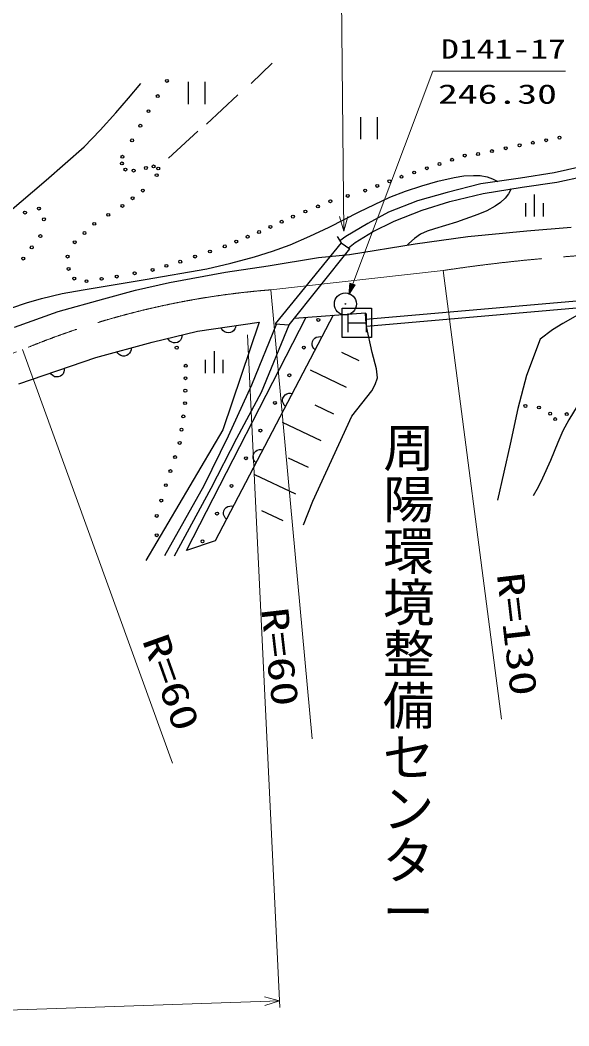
# Model space of a CAD drawing. Units: millimetres, scale not verified. Extents: x 40000 to 680000, y 20000 to 380000.
# Drawn here: x 103645 to 140920, y 240514 to 308820 of the extents above; entities that cross this region are included whole.
import ezdxf
from ezdxf.enums import TextEntityAlignment as Align

# ---------------------------------------------------------------- set-up
doc = ezdxf.new("R2010")
doc.units = ezdxf.units.MM
doc.header["$LTSCALE"] = 1000
doc.linetypes.add('CHAIN', pattern=[18.5, 12, -1.5, 3.5, -1.5])
for name, color, linetype, lineweight in [('M-BGD', 7, 'Continuous', 25), ('M-BGD-HTXT', 7, 'Continuous', 13), ('M-BMK', 2, 'CHAIN', 13), ('M-BMK-SRVR', 3, 'Continuous', 25)]:
    doc.layers.add(name, color=color, linetype=linetype, lineweight=lineweight)
doc.styles.add('@ＭＳ ゴシック', font='')
doc.styles.add('ＭＳ ゴシック', font='')
doc.styles.get('@ＭＳ ゴシック').set_extended_font_data('@MS Gothic')
doc.styles.get('ＭＳ ゴシック').set_extended_font_data('MS Gothic')

# ---------------------------------------------------------------- blocks, each defined once
blk = doc.blocks.new('BUHIN32')
at = {"color": 7, "linetype": 'Continuous', "lineweight": 25}
blk.add_lwpolyline([(-499, -38), (-467, 80), (-415, 181), (-329, 298), (-224, 366), (-109, 410), (45, 422), (165, 396), (279, 345), (385, 243), (452, 150), (499, 38)], dxfattribs=at)
blk = doc.blocks.new('BUHIN139')
at = {"color": 7, "linetype": 'Continuous', "lineweight": 25}
blk.add_circle((0, 0), 99.5, dxfattribs=at)
blk = doc.blocks.new('BUHIN143')
at = {"color": 7, "linetype": 'Continuous', "lineweight": 25}
blk.add_circle((0, 0), 99.5, dxfattribs=at)
blk = doc.blocks.new('BUHIN154')
at = {"color": 7, "linetype": 'Continuous', "lineweight": 25}
blk.add_circle((0, 0), 99.5, dxfattribs=at)
blk = doc.blocks.new('BUHIN155')
at = {"color": 7, "linetype": 'Continuous', "lineweight": 25}
blk.add_circle((0, 0), 99.5, dxfattribs=at)
blk = doc.blocks.new('BUHIN157')
at = {"color": 7, "linetype": 'Continuous', "lineweight": 25}
blk.add_circle((0, 0), 99.5, dxfattribs=at)
blk = doc.blocks.new('BUHIN161')
at = {"color": 7, "linetype": 'Continuous', "lineweight": 25}
blk.add_circle((0, 0), 99.5, dxfattribs=at)
blk = doc.blocks.new('BUHIN165')
at = {"color": 7, "linetype": 'Continuous', "lineweight": 25}
blk.add_circle((0, 0), 99.5, dxfattribs=at)
blk = doc.blocks.new('BUHIN166')
at = {"color": 7, "linetype": 'Continuous', "lineweight": 25}
blk.add_circle((0, 0), 99.5, dxfattribs=at)
blk = doc.blocks.new('BUHIN167')
at = {"color": 7, "linetype": 'Continuous', "lineweight": 25}
blk.add_circle((0, 0), 99.5, dxfattribs=at)
blk = doc.blocks.new('BUHIN170')
at = {"color": 7, "linetype": 'Continuous', "lineweight": 25}
blk.add_circle((0, 0), 99.5, dxfattribs=at)
blk = doc.blocks.new('BUHIN172')
at = {"color": 7, "linetype": 'Continuous', "lineweight": 25}
blk.add_circle((0, 0), 99.5, dxfattribs=at)
blk = doc.blocks.new('BUHIN173')
at = {"color": 7, "linetype": 'Continuous', "lineweight": 25}
blk.add_circle((0, 0), 99.5, dxfattribs=at)
blk = doc.blocks.new('BUHIN174')
at = {"color": 7, "linetype": 'Continuous', "lineweight": 25}
blk.add_circle((0, 0), 99.5, dxfattribs=at)
blk = doc.blocks.new('BUHIN175')
at = {"color": 7, "linetype": 'Continuous', "lineweight": 25}
blk.add_circle((0, 0), 99.5, dxfattribs=at)
blk = doc.blocks.new('BUHIN176')
at = {"color": 7, "linetype": 'Continuous', "lineweight": 25}
blk.add_circle((0, 0), 99.5, dxfattribs=at)
blk = doc.blocks.new('BUHIN177')
at = {"color": 7, "linetype": 'Continuous', "lineweight": 25}
blk.add_circle((0, 0), 99.5, dxfattribs=at)
blk = doc.blocks.new('BUHIN178')
at = {"color": 7, "linetype": 'Continuous', "lineweight": 25}
blk.add_circle((0, 0), 99.5, dxfattribs=at)
blk = doc.blocks.new('BUHIN179')
at = {"color": 7, "linetype": 'Continuous', "lineweight": 25}
blk.add_circle((0, 0), 99.5, dxfattribs=at)
blk = doc.blocks.new('BUHIN180')
at = {"color": 7, "linetype": 'Continuous', "lineweight": 25}
blk.add_circle((0, 0), 99.5, dxfattribs=at)
blk = doc.blocks.new('BUHIN181')
at = {"color": 7, "linetype": 'Continuous', "lineweight": 25}
blk.add_circle((0, 0), 99.5, dxfattribs=at)
blk = doc.blocks.new('BUHIN183')
at = {"color": 7, "linetype": 'Continuous', "lineweight": 25}
blk.add_circle((0, 0), 99.5, dxfattribs=at)
blk = doc.blocks.new('BUHIN184')
at = {"color": 7, "linetype": 'Continuous', "lineweight": 25}
blk.add_circle((0, 0), 99.5, dxfattribs=at)
blk = doc.blocks.new('BUHIN255')
at = {"color": 7, "linetype": 'Continuous', "lineweight": 25}
blk.add_circle((0, 0), 99.5, dxfattribs=at)
blk = doc.blocks.new('BUHIN277')
at = {"color": 7, "linetype": 'Continuous', "lineweight": 25}
blk.add_circle((0, 0), 99.5, dxfattribs=at)
blk = doc.blocks.new('BUHIN431')
at = {"color": 7, "linetype": 'Continuous', "lineweight": 25}
blk.add_circle((0, 0), 99.5, dxfattribs=at)
blk = doc.blocks.new('BUHIN432')
at = {"color": 7, "linetype": 'Continuous', "lineweight": 25}
blk.add_circle((0, 0), 99.5, dxfattribs=at)
blk = doc.blocks.new('BUHIN433')
at = {"color": 7, "linetype": 'Continuous', "lineweight": 25}
blk.add_circle((0, 0), 99.5, dxfattribs=at)
blk = doc.blocks.new('BUHIN434')
at = {"color": 7, "linetype": 'Continuous', "lineweight": 25}
blk.add_circle((0, 0), 99.5, dxfattribs=at)
blk = doc.blocks.new('BUHIN238')
at = {"color": 7, "linetype": 'Continuous', "lineweight": 25}
blk.add_circle((0, 0), 99.5, dxfattribs=at)
blk = doc.blocks.new('BUHIN512')
at = {"color": 7, "linetype": 'Continuous', "lineweight": 25}
for p, q in [((330, 887), (-942, 93)), ((-332, -884), (940, -89))]:
    blk.add_line(p, q, dxfattribs=at)
blk = doc.blocks.new('BUHIN514')
at = {"color": 7, "linetype": 'Continuous', "lineweight": 25}
for p, q in [((-187, 590), (-951, 114)), ((636, 397), (-636, -397)), ((448, -427), (-315, -904))]:
    blk.add_line(p, q, dxfattribs=at)

msp = doc.modelspace()

# ---------------------------------------------------------------- linework, layer by layer
at = {"layer": 'M-BGD'}
for p, q in [((120756, 305906), (119335, 304522)), ((118437, 303736), (116305, 301754)), ((115707, 301267), (113724, 299435)), ((141737, 298855), (139916, 298450)), ((137638, 298096), (134943, 297698)), ((139916, 298450), (137638, 298096)), ((137742, 297478), (140104, 297818)), ((140104, 297818), (141984, 298219)), ((134943, 297698), (132641, 297118)), ((135103, 297038), (137742, 297478)), ((130639, 296537), (128677, 295776)), ((132641, 297118), (130639, 296537)), ((130959, 295917), (132841, 296497)), ((132841, 296497), (135103, 297038)), ((128677, 295776), (127256, 295016)), ((129057, 295156), (130959, 295917)), ((127576, 294435), (129057, 295156)), ((127256, 295016), (125774, 294115)), ((126395, 293715), (127576, 294435)), ((134059, 294118), (138064, 294502)), ((138064, 294502), (141074, 294758)), ((125188, 294129), (125453, 293688)), ((125774, 294115), (125373, 293822)), ((130473, 293627), (134059, 294118)), ((125453, 293688), (120969, 288191)), ((121925, 288118), (126041, 293292)), ((125453, 293688), (126041, 293292)), ((125952, 293351), (126395, 293715)), ((126028, 292902), (130473, 293627)), ((120494, 292133), (123915, 292709)), ((123915, 292709), (126028, 292902)), ((113795, 291005), (117586, 291706)), ((117586, 291706), (120494, 292133)), ((111490, 290472), (113795, 291005)), ((109334, 289896), (111490, 290472)), ((106239, 289021), (109334, 289896)), ((127123, 288517), (147555, 290295)), ((147605, 289797), (127167, 288019)), ((103274, 287959), (106239, 289021)), ((122289, 288575), (127097, 288950)), ((127123, 288517), (127097, 288950)), ((114937, 272808), (123077, 288636)), ((115696, 287703), (119889, 288302)), ((124912, 288780), (116894, 273447)), ((119889, 288302), (117413, 280994)), ((125894, 288884), (125894, 287634)), ((125894, 288259), (127144, 288259)), ((127167, 288019), (127123, 288517)), ((127144, 288884), (127144, 287634)), ((141669, 288866), (140503, 288224)), ((112621, 286945), (115696, 287703)), ((121054, 288185), (119370, 284029)), ((120049, 283550), (121925, 288118)), ((120969, 288191), (121925, 288118)), ((127567, 286257), (127167, 288019)), ((139803, 287787), (138958, 287146)), ((140503, 288224), (139803, 287787)), ((108787, 285906), (112621, 286945)), ((138958, 287146), (138031, 284685)), ((126674, 285686), (125489, 286250)), ((127857, 285128), (127567, 286257)), ((103556, 284109), (108787, 285906)), ((125812, 283874), (123360, 285040)), ((127922, 284515), (127857, 285128)), ((127760, 284063), (127922, 284515)), ((138031, 284685), (137448, 282440)), ((119370, 284029), (117773, 280555)), ((118372, 280435), (120049, 283550)), ((126179, 281933), (127535, 283643)), ((127535, 283643), (127760, 284063)), ((124951, 282062), (123683, 282665)), ((137448, 282440), (136923, 280020)), ((124089, 280249), (121470, 281495)), ((123534, 276158), (126179, 281933)), ((117413, 280994), (112182, 272129)), ((117773, 280555), (116135, 277201)), ((116615, 277041), (118372, 280435)), ((136923, 280020), (136077, 276224)), ((123227, 278437), (121876, 279079)), ((122365, 276625), (119580, 277949)), ((116135, 277201), (113460, 272448)), ((114139, 272448), (116615, 277041)), ((122888, 274544), (123534, 276158)), ((121503, 274812), (120069, 275494)), ((116894, 273447), (114937, 272808))]:
    msp.add_line(p, q, dxfattribs=at)
for points in [[(102782, 295716), (105408, 297950), (107989, 300225), (109083, 301346), (110142, 302518), (111000, 303511), (111849, 304514)], [(103094, 289274), (104082, 289622), (105100, 289916), (106498, 290243), (107919, 290512), (112135, 291193), (116337, 291933), (117955, 292304), (119560, 292734), (120790, 293123), (121999, 293569), (123329, 294136), (124636, 294758), (126684, 295799), (128766, 296789), (129832, 297204), (130932, 297566), (132023, 297883), (133124, 298140), (133776, 298239), (134436, 298277), (134898, 298257), (135359, 298174), (135733, 298041), (136094, 297868)], [(136990, 297353), (136822, 297032), (136595, 296732), (136278, 296439), (135911, 296184), (135336, 295871), (134741, 295615), (133284, 295107), (131791, 294649), (131303, 294491), (130845, 294279), (130440, 293996), (130059, 293653), (130000, 293597), (129941, 293540)], [(118288, 288074), (118264, 287954), (118219, 287849), (118140, 287727), (118040, 287652), (117928, 287601), (117775, 287579), (117654, 287597), (117536, 287640), (117424, 287736), (117351, 287824), (117298, 287932)], [(114644, 287444), (114633, 287323), (114598, 287213), (114532, 287084), (114440, 286999), (114334, 286937), (114183, 286900), (114061, 286906), (113940, 286938), (113819, 287021), (113737, 287102), (113673, 287204)], [(111187, 286556), (111178, 286435), (111146, 286325), (111083, 286194), (110992, 286107), (110888, 286043), (110739, 286002), (110616, 286005), (110494, 286034), (110371, 286115), (110288, 286194), (110222, 286295)], [(106645, 285170), (106644, 285048), (106619, 284937), (106565, 284802), (106480, 284709), (106381, 284638), (106234, 284588), (106112, 284583), (105988, 284604), (105860, 284676), (105772, 284749), (105699, 284845)], [(141742, 283002), (140917, 281681), (140519, 280924), (140170, 280129), (139680, 278903), (139136, 277702), (138822, 277100), (138497, 276503)]]:
    msp.add_lwpolyline(points, dxfattribs=at)
msp.add_lwpolyline([(125519, 287259), (125519, 289259), (127519, 289259), (127519, 287259)], close=True, dxfattribs=at)
for centre in [(110592, 299542), (134751, 299726), (110800, 298672), (111357, 298603), (112192, 298777), (113026, 298742), (112922, 298290), (111983, 297246), (104923, 296018), (105262, 295291), (105020, 294152), (106871, 292760), (106940, 291926), (108157, 291091), (123900, 288462), (122917, 286583), (121934, 284703), (120951, 282823), (139648, 282090), (140777, 282064), (139989, 281723), (119968, 280943), (118985, 279063), (118002, 277183), (117019, 275304), (116036, 273424)]:
    msp.add_circle(centre, 99.5, dxfattribs=at)
at = {"layer": 'M-BGD-HTXT'}
for p, q in [((125629, 294491), (125379, 318968)), ((125962, 290196), (131674, 305344)), ((131674, 305344), (140689, 305344)), ((136340, 261344), (132386, 291817)), ((120681, 290503), (123485, 260003)), ((119094, 287453), (121276, 241773)), ((103816, 286445), (113986, 258359)), ((71867, 240514), (121255, 242223))]:
    msp.add_line(p, q, dxfattribs=at)
for points in [[(125906, 295494), (125629, 294491), (125333, 295488)], [(125989, 290268), (126070, 290936), (126369, 290824), (125989, 290270)], [(126170, 290748), (126123, 290624), (126152, 290755), (126187, 290742), (126123, 290624)], [(120246, 242476), (121255, 242223), (120265, 241904)]]:
    msp.add_lwpolyline(points, dxfattribs=at)
for points in [[(125962, 290196), (126402, 290831), (126051, 290964)], [(126016, 290340), (126087, 290900), (126332, 290807)], [(126042, 290410), (126103, 290864), (126296, 290791)], [(126069, 290482), (126120, 290828), (126260, 290775)], [(126096, 290552), (126136, 290791), (126224, 290758)]]:
    msp.add_lwpolyline(points, close=True, dxfattribs=at)
at = {"layer": 'M-BMK'}
for p, q in [((120681, 290503), (132386, 291817)), ((92148, 282107), (103816, 286445))]:
    msp.add_line(p, q, dxfattribs=at)
for centre, radius, start, end in [((149209, 180297), 112781, 85.75989, 98.578), ((124975, 235586), 55085, 94.47083, 112.58936)]:
    msp.add_arc(centre, radius, start, end, dxfattribs=at)
at = {"layer": 'M-BMK-SRVR'}
for radius in [746, 22.5]:
    msp.add_circle((125741, 289546), radius, dxfattribs=at)

# ---------------------------------------------------------------- block references
at = {"layer": 'M-BGD', "rotation": 58.01272}
for name, p in [('BUHIN154', (113617, 304688)), ('BUHIN512', (115642, 303869)), ('BUHIN154', (112991, 303663)), ('BUHIN154', (112365, 302637)), ('BUHIN512', (127349, 301480)), ('BUHIN155', (111809, 301646)), ('BUHIN155', (111253, 300654)), ('BUHIN184', (138473, 300491)), ('BUHIN184', (139378, 300664)), ('BUHIN184', (140282, 300837)), ('BUHIN183', (135690, 299923)), ('BUHIN183', (136629, 300120)), ('BUHIN183', (137568, 300317)), ('BUHIN157', (110557, 299090)), ('BUHIN181', (132129, 299047)), ('BUHIN181', (132988, 299334)), ('BUHIN181', (133847, 299622)), ('BUHIN161', (112713, 298881)), ('BUHIN181', (130410, 298473)), ('BUHIN181', (131269, 298760)), ('BUHIN180', (128728, 297872)), ('BUHIN180', (129551, 298185)), ('BUHIN179', (127081, 297246)), ('BUHIN180', (127905, 297559)), ('BUHIN165', (111287, 296725)), ('BUHIN178', (124717, 296516)), ('BUHIN179', (125899, 296881)), ('BUHIN514', (138562, 296224)), ('BUHIN139', (103977, 295751)), ('BUHIN165', (110592, 296203)), ('BUHIN178', (123024, 295821)), ('BUHIN178', (123870, 296168)), ('BUHIN166', (108679, 294986)), ('BUHIN166', (109635, 295595)), ('BUHIN177', (121411, 295125)), ('BUHIN177', (122178, 295473)), ('BUHIN167', (108018, 294360)), ('BUHIN176', (119877, 294430)), ('BUHIN177', (120644, 294777)), ('BUHIN167', (107358, 293734)), ('BUHIN176', (118324, 293780)), ('BUHIN176', (119100, 294105)), ('BUHIN143', (104438, 293388)), ('BUHIN175', (116539, 293108)), ('BUHIN175', (117547, 293456)), ('BUHIN143', (103856, 292624)), ('BUHIN174', (114521, 292413)), ('BUHIN175', (115530, 292760)), ('BUHIN173', (111426, 291630)), ('BUHIN173', (112644, 291856)), ('BUHIN174', (113583, 292134)), ('BUHIN170', (107323, 291265)), ('BUHIN172', (109183, 291248)), ('BUHIN172', (110209, 291404)), ('BUHIN32', (123910, 286863)), ('BUHIN277', (114280, 286575)), ('BUHIN514', (116821, 285592)), ('BUHIN277', (114894, 285346)), ('BUHIN431', (114880, 284499)), ('BUHIN431', (114867, 283653)), ('BUHIN32', (121905, 283030)), ('BUHIN431', (114853, 282806)), ('BUHIN255', (137967, 282615)), ('BUHIN255', (138886, 282510)), ('BUHIN432', (114730, 281905)), ('BUHIN432', (114607, 281004)), ('BUHIN432', (114484, 280103)), ('BUHIN32', (119901, 279197)), ('BUHIN433', (114170, 279147)), ('BUHIN433', (113856, 278191)), ('BUHIN433', (113542, 277236)), ('BUHIN434', (113235, 276191)), ('BUHIN32', (117896, 275363)), ('BUHIN434', (112928, 275147)), ('BUHIN238', (112928, 273836))]:
    msp.add_blockref(name, p, dxfattribs=at)

# ---------------------------------------------------------------- texts
at = {"layer": 'M-BGD-HTXT', "style": 'ＭＳ ゴシック'}
for s, width, p in [('D141-17', 1.35, (132231, 305805)), ('246.30', 1.5, (132028, 302744))]:
    msp.add_text(s, height=1320, dxfattribs=dict(at, width=width)).set_placement(p, align=Align.BOTTOM_LEFT)
at = {"layer": 'M-BGD-HTXT', "style": '@ＭＳ ゴシック'}
msp.add_text('周陽環境整備センター', height=2566, rotation=269.9, dxfattribs=at).set_placement((127969, 281566), align=Align.BOTTOM_LEFT)
at = {"layer": 'M-BGD-HTXT', "style": 'ＭＳ ゴシック', "width": 1.35}
for s, rotation, p in [('R=130', 276.6, (135475, 271137)), ('R=60', 276.6, (119469, 268758)), ('R=60', 289.6, (111399, 266526))]:
    msp.add_text(s, height=1833, rotation=rotation, dxfattribs=at).set_placement(p, align=Align.BOTTOM_LEFT)

doc.saveas('drawing.dxf')
